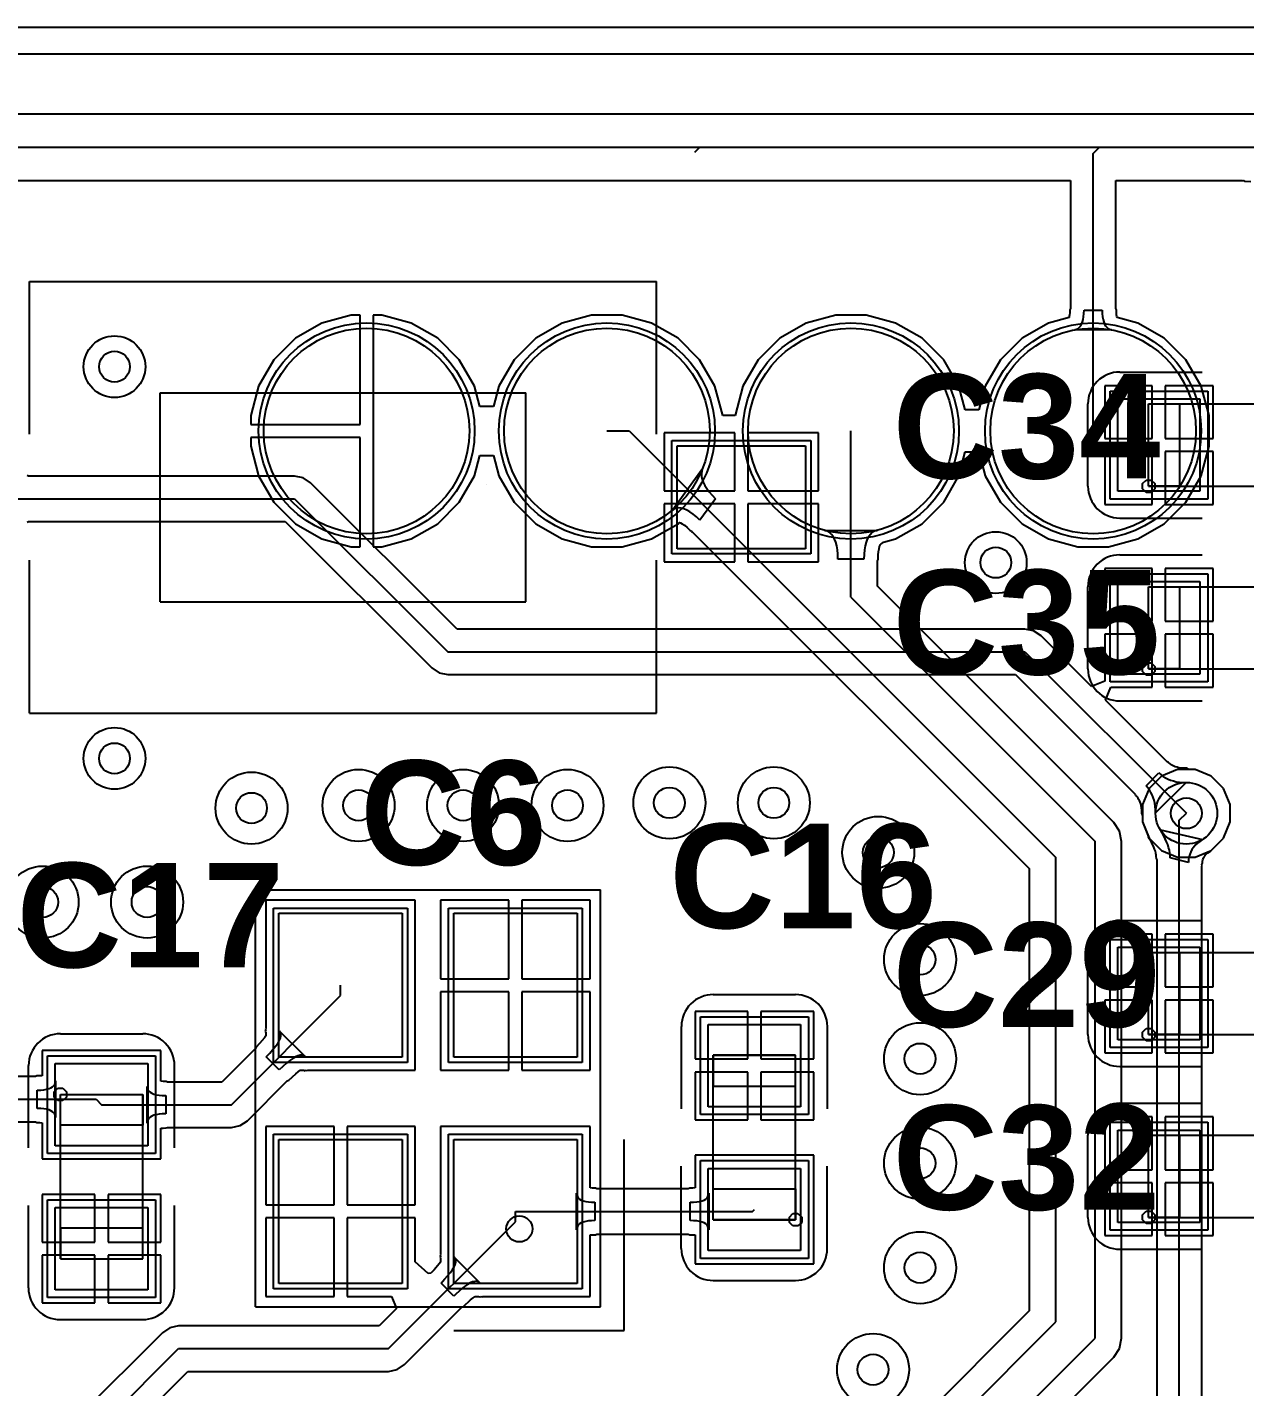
# Model space of a CAD drawing. Extents: x -53 to 82, y -68 to 38.
# Drawn here: x 21.57 to 33.41, y 24.62 to 37.85 of the extents above; entities that cross this region are included whole.
import ezdxf

# ---------------------------------------------------------------- set-up
doc = ezdxf.new("R2010")
doc.units = 0
for name, color, linetype in [('BOTTOM_LAYER', 5, 'CONTINUOUS'), ('BOTTOM_PASTE', 16, 'CONTINUOUS'), ('BOTTOM_SOLDER', 6, 'CONTINUOUS'), ('KEEP-OUT_LAYER', 6, 'CONTINUOUS'), ('MECHANICAL_15', 56, 'CONTINUOUS'), ('TOP_LAYER', 1, 'CONTINUOUS'), ('TOP_OVERLAY', 2, 'CONTINUOUS'), ('TOP_PASTE', 8, 'CONTINUOUS'), ('TOP_SOLDER', 216, 'CONTINUOUS')]:
    doc.layers.add(name, color=color, linetype=linetype)
doc.styles.add('ARIAL_BOLD', font='', dxfattribs={"height": 0.2})
doc.styles.get('ARIAL_BOLD').set_extended_font_data('Arial', bold=True)

msp = doc.modelspace()

# ---------------------------------------------------------------- linework, layer by layer
at = {"layer": 'BOTTOM_LAYER'}
for p, q in [((8.331, 37.587), (78.262, 37.587)), ((33.956, 37.001), (17.653, 37.001)), ((17.653, 36.678), (28.11, 36.678)), ((28.061, 36.629), (28.11, 36.678)), ((28.11, 36.678), (31.996, 36.678)), ((31.935, 36.616), (31.996, 36.678)), ((31.996, 36.678), (33.985, 36.678)), ((31.935, 33.919), (31.935, 36.616)), ((17.787, 36.354), (31.714, 36.354)), ((31.714, 36.354), (31.714, 35.111)), ((32.155, 35.111), (32.155, 36.354)), ((32.155, 36.354), (33.384, 36.354)), ((33.384, 36.354), (33.387, 36.352)), ((33.387, 36.352), (33.395, 36.354)), ((33.395, 36.354), (33.398, 36.354)), ((33.398, 36.354), (33.406, 36.35)), ((33.406, 36.35), (33.47, 36.346)), ((24.719, 35.046), (24.433, 34.969)), ((24.804, 35.046), (24.719, 35.046)), ((24.804, 33.983), (24.804, 35.046)), ((25.016, 35.046), (24.931, 35.046)), ((24.931, 35.046), (24.931, 33.919)), ((25.303, 34.969), (25.016, 35.046)), ((27.056, 35.046), (26.77, 34.969)), ((27.353, 35.046), (27.056, 35.046)), ((27.64, 34.969), (27.353, 35.046)), ((29.431, 35.046), (29.144, 34.969)), ((29.727, 35.046), (29.431, 35.046)), ((30.014, 34.969), (29.727, 35.046)), ((31.706, 35.047), (31.703, 35.032)), ((31.707, 35.068), (31.706, 35.047)), ((31.708, 35.097), (31.707, 35.068)), ((31.714, 35.111), (31.708, 35.097)), ((31.842, 35.03), (31.845, 35.06)), ((31.845, 35.06), (31.846, 35.093)), ((31.846, 35.093), (32.023, 35.093)), ((32.023, 35.093), (32.024, 35.06)), ((32.024, 35.06), (32.027, 35.03)), ((32.161, 35.097), (32.155, 35.111)), ((32.162, 35.068), (32.161, 35.097)), ((32.163, 35.047), (32.162, 35.068)), ((32.166, 35.032), (32.163, 35.047)), ((24.433, 34.969), (24.176, 34.821)), ((25.56, 34.821), (25.303, 34.969)), ((26.77, 34.969), (26.513, 34.821)), ((27.897, 34.821), (27.64, 34.969)), ((29.144, 34.969), (28.887, 34.821)), ((30.271, 34.821), (30.014, 34.969)), ((31.5, 34.969), (31.243, 34.821)), ((31.701, 35.023), (31.5, 34.969)), ((31.703, 35.032), (31.701, 35.023)), ((31.774, 34.908), (31.789, 34.916)), ((31.789, 34.916), (31.802, 34.927)), ((31.802, 34.927), (31.814, 34.941)), ((31.814, 34.941), (31.823, 34.959)), ((31.823, 34.959), (31.831, 34.979)), ((31.831, 34.979), (31.838, 35.003)), ((31.838, 35.003), (31.842, 35.03)), ((32.027, 35.03), (32.031, 35.003)), ((32.031, 35.003), (32.038, 34.979)), ((32.038, 34.979), (32.046, 34.959)), ((32.046, 34.959), (32.055, 34.941)), ((32.055, 34.941), (32.067, 34.927)), ((32.067, 34.927), (32.08, 34.916)), ((32.08, 34.916), (32.095, 34.908)), ((32.168, 35.023), (32.166, 35.032)), ((32.37, 34.969), (32.168, 35.023)), ((32.627, 34.821), (32.37, 34.969)), ((24.176, 34.821), (23.966, 34.611)), ((25.77, 34.611), (25.56, 34.821)), ((26.513, 34.821), (26.303, 34.611)), ((28.106, 34.611), (27.897, 34.821)), ((28.887, 34.821), (28.677, 34.611)), ((30.481, 34.611), (30.271, 34.821)), ((31.243, 34.821), (31.033, 34.611)), ((31.757, 34.903), (31.774, 34.908)), ((32.112, 34.903), (31.757, 34.903)), ((32.095, 34.908), (32.112, 34.903)), ((32.836, 34.611), (32.627, 34.821)), ((23.966, 34.611), (23.818, 34.354)), ((25.918, 34.354), (25.77, 34.611)), ((26.303, 34.611), (26.154, 34.354)), ((28.255, 34.354), (28.106, 34.611)), ((28.677, 34.611), (28.529, 34.354)), ((30.629, 34.354), (30.481, 34.611)), ((31.033, 34.611), (30.884, 34.354)), ((32.985, 34.354), (32.836, 34.611)), ((23.818, 34.354), (23.741, 34.068)), ((25.97, 34.158), (25.918, 34.354)), ((26.154, 34.354), (26.102, 34.158)), ((28.332, 34.068), (28.255, 34.354)), ((28.529, 34.354), (28.452, 34.068)), ((30.691, 34.123), (30.629, 34.354)), ((30.884, 34.354), (30.822, 34.123)), ((33.062, 34.068), (32.985, 34.354)), ((26.102, 34.158), (25.97, 34.158)), ((30.822, 34.123), (30.691, 34.123)), ((23.741, 34.068), (23.741, 33.983)), ((28.452, 34.068), (28.332, 34.068)), ((33.062, 33.771), (33.062, 34.068)), ((23.741, 33.983), (24.804, 33.983)), ((24.804, 33.856), (23.741, 33.856)), ((23.741, 33.856), (23.741, 33.771)), ((24.804, 32.792), (24.804, 33.856)), ((24.931, 33.919), (24.931, 32.792)), ((27.205, 33.919), (27.422, 33.919)), ((27.422, 33.919), (31.572, 29.769)), ((29.579, 32.301), (29.579, 33.919)), ((23.741, 33.771), (23.818, 33.484)), ((32.985, 33.484), (33.062, 33.771)), ((25.918, 33.484), (25.97, 33.68)), ((25.97, 33.68), (26.102, 33.68)), ((26.102, 33.68), (26.154, 33.484)), ((30.629, 33.484), (30.691, 33.715)), ((30.691, 33.715), (30.822, 33.715)), ((30.822, 33.715), (30.884, 33.484)), ((23.818, 33.484), (23.966, 33.227)), ((25.77, 33.227), (25.918, 33.484)), ((26.154, 33.484), (26.303, 33.227)), ((27.836, 33.143), (28.135, 33.554)), ((28.128, 33.529), (28.125, 33.503)), ((28.125, 33.503), (28.127, 33.476)), ((28.127, 33.476), (28.133, 33.448)), ((28.135, 33.554), (28.128, 33.529)), ((30.481, 33.227), (30.629, 33.484)), ((30.884, 33.484), (31.033, 33.227)), ((32.836, 33.227), (32.985, 33.484)), ((28.133, 33.448), (28.143, 33.42)), ((28.143, 33.42), (28.158, 33.39)), ((28.158, 33.39), (28.177, 33.359)), ((28.177, 33.359), (28.201, 33.327)), ((28.201, 33.327), (28.229, 33.293)), ((23.966, 33.227), (24.176, 33.017)), ((25.56, 33.017), (25.77, 33.227)), ((26.303, 33.227), (26.513, 33.017)), ((28.261, 33.259), (28.11, 33.052)), ((28.229, 33.293), (28.261, 33.259)), ((30.271, 33.017), (30.481, 33.227)), ((31.033, 33.227), (31.243, 33.017)), ((32.627, 33.017), (32.836, 33.227)), ((27.856, 33.157), (27.836, 33.143)), ((27.879, 33.166), (27.856, 33.157)), ((27.902, 33.17), (27.879, 33.166)), ((27.928, 33.168), (27.902, 33.17)), ((27.954, 33.161), (27.928, 33.168)), ((27.983, 33.15), (27.954, 33.161)), ((28.012, 33.133), (27.983, 33.15)), ((28.043, 33.111), (28.012, 33.133)), ((28.076, 33.084), (28.043, 33.111)), ((28.11, 33.052), (28.076, 33.084)), ((24.176, 33.017), (24.433, 32.869)), ((25.303, 32.869), (25.56, 33.017)), ((26.513, 33.017), (26.77, 32.869)), ((27.64, 32.869), (27.897, 33.017)), ((27.897, 33.017), (27.907, 33.028)), ((27.907, 33.028), (27.911, 33.029)), ((27.911, 33.029), (27.913, 33.03)), ((27.913, 33.03), (27.922, 33.026)), ((27.922, 33.026), (27.938, 33.017)), ((27.938, 33.017), (27.96, 33.002)), ((27.96, 33.002), (27.985, 32.981)), ((27.985, 32.981), (28.015, 32.952)), ((28.015, 32.952), (28.024, 32.948)), ((28.024, 32.948), (28.029, 32.94)), ((28.029, 32.94), (28.036, 32.939)), ((28.036, 32.939), (31.313, 29.662)), ((29.349, 32.943), (29.325, 32.952)), ((29.325, 32.952), (29.833, 32.952)), ((29.371, 32.93), (29.349, 32.943)), ((29.39, 32.913), (29.371, 32.93)), ((29.787, 32.93), (29.768, 32.913)), ((29.809, 32.943), (29.787, 32.93)), ((29.833, 32.952), (29.809, 32.943)), ((30.014, 32.869), (30.271, 33.017)), ((31.243, 33.017), (31.5, 32.869)), ((32.37, 32.869), (32.627, 33.017)), ((24.433, 32.869), (24.719, 32.792)), ((25.016, 32.792), (25.303, 32.869)), ((26.77, 32.869), (27.056, 32.792)), ((27.353, 32.792), (27.64, 32.869)), ((29.406, 32.891), (29.39, 32.913)), ((29.42, 32.866), (29.406, 32.891)), ((29.432, 32.836), (29.42, 32.866)), ((29.441, 32.801), (29.432, 32.836)), ((29.447, 32.763), (29.441, 32.801)), ((29.717, 32.801), (29.711, 32.763)), ((29.726, 32.836), (29.717, 32.801)), ((29.738, 32.866), (29.726, 32.836)), ((29.752, 32.891), (29.738, 32.866)), ((29.768, 32.913), (29.752, 32.891)), ((29.857, 32.794), (29.863, 32.808)), ((29.863, 32.808), (29.867, 32.816)), ((29.867, 32.816), (29.869, 32.819)), ((29.869, 32.819), (29.88, 32.823)), ((29.88, 32.823), (29.896, 32.837)), ((29.896, 32.837), (30.014, 32.869)), ((31.5, 32.869), (31.786, 32.792)), ((32.083, 32.792), (32.37, 32.869)), ((24.719, 32.792), (24.804, 32.792)), ((24.931, 32.792), (25.016, 32.792)), ((27.056, 32.792), (27.353, 32.792)), ((29.451, 32.72), (29.447, 32.763)), ((29.452, 32.673), (29.451, 32.72)), ((29.706, 32.673), (29.452, 32.673)), ((29.707, 32.72), (29.706, 32.673)), ((29.711, 32.763), (29.707, 32.72)), ((29.838, 32.657), (29.843, 32.67)), ((29.843, 32.67), (29.845, 32.712)), ((29.845, 32.712), (29.847, 32.746)), ((29.847, 32.746), (29.852, 32.773)), ((29.852, 32.773), (29.857, 32.794)), ((31.786, 32.792), (32.083, 32.792)), ((29.838, 32.408), (29.838, 32.657)), ((32.136, 30.11), (29.838, 32.408)), ((29.579, 32.301), (31.953, 29.927)), ((32.6, 30.563), (32.48, 30.442)), ((32.757, 30.628), (32.6, 30.563)), ((32.927, 30.628), (32.757, 30.628)), ((33.084, 30.563), (32.927, 30.628)), ((33.204, 30.442), (33.084, 30.563)), ((32.48, 30.442), (32.415, 30.286)), ((33.269, 30.286), (33.204, 30.442)), ((32.415, 30.286), (32.415, 30.116)), ((33.269, 30.116), (33.269, 30.286)), ((32.773, 30.132), (32.842, 30.201)), ((32.192, 30.026), (32.136, 30.11)), ((32.212, 29.927), (32.192, 30.026)), ((32.415, 30.116), (32.468, 29.988)), ((32.607, 30.01), (32.589, 30.04)), ((32.589, 30.04), (32.997, 29.944)), ((32.773, 23.604), (32.773, 30.132)), ((33.204, 29.959), (33.269, 30.116)), ((31.953, 25.095), (31.953, 29.927)), ((32.212, 25.095), (32.212, 29.927)), ((32.468, 29.988), (32.471, 29.969)), ((32.471, 29.969), (32.488, 29.942)), ((32.488, 29.942), (32.5, 29.919)), ((32.5, 29.919), (32.523, 29.87)), ((32.623, 29.981), (32.607, 30.01)), ((32.65, 29.924), (32.623, 29.981)), ((32.66, 29.896), (32.65, 29.924)), ((32.669, 29.869), (32.66, 29.896)), ((32.928, 29.889), (32.911, 29.869)), ((32.949, 29.909), (32.928, 29.889)), ((32.972, 29.927), (32.949, 29.909)), ((32.997, 29.944), (32.972, 29.927)), ((33.084, 29.839), (33.204, 29.959)), ((31.572, 25.253), (31.572, 29.769)), ((32.523, 29.87), (32.53, 29.851)), ((32.53, 29.851), (32.537, 29.831)), ((32.537, 29.831), (32.541, 29.813)), ((32.541, 29.813), (32.544, 29.796)), ((32.544, 29.796), (32.546, 29.78)), ((32.546, 29.78), (32.547, 29.76)), ((32.547, 29.76), (32.553, 29.747)), ((32.676, 29.842), (32.669, 29.869)), ((32.68, 29.816), (32.676, 29.842)), ((32.683, 29.791), (32.68, 29.816)), ((32.684, 29.766), (32.683, 29.791)), ((32.862, 29.721), (32.684, 29.766)), ((32.867, 29.775), (32.863, 29.749)), ((32.874, 29.8), (32.867, 29.775)), ((32.884, 29.824), (32.874, 29.8)), ((32.896, 29.847), (32.884, 29.824)), ((32.911, 29.869), (32.896, 29.847)), ((33.002, 29.747), (33.005, 29.757)), ((33.005, 29.757), (33.009, 29.767)), ((33.009, 29.767), (33.014, 29.776)), ((33.014, 29.776), (33.02, 29.785)), ((33.02, 29.785), (33.028, 29.795)), ((33.028, 29.795), (33.039, 29.805)), ((33.039, 29.805), (33.052, 29.815)), ((33.052, 29.815), (33.073, 29.829)), ((33.073, 29.829), (33.078, 29.836)), ((33.078, 29.836), (33.084, 29.839)), ((31.313, 29.662), (31.313, 25.36)), ((32.553, 29.747), (32.553, 23.695)), ((32.863, 29.749), (32.862, 29.721)), ((32.993, 29.702), (32.999, 29.715)), ((32.995, 29.688), (32.993, 29.702)), ((32.993, 29.685), (32.995, 29.688)), ((32.993, 23.604), (32.993, 29.685)), ((32.999, 29.715), (33, 29.735)), ((33, 29.735), (33.002, 29.747)), ((31.313, 25.36), (29.555, 23.602)), ((29.662, 23.343), (31.572, 25.253)), ((29.515, 22.657), (31.953, 25.095)), ((32.136, 24.912), (32.192, 24.996)), ((32.192, 24.996), (32.212, 25.095)), ((29.698, 22.474), (32.136, 24.912))]:
    msp.add_line(p, q, dxfattribs=at)
for centre, radius in [((24.868, 33.919), 1), ((27.205, 33.919), 1), ((29.579, 33.919), 1), ((31.935, 33.919), 1), ((22.416, 34.544), 0.3), ((22.416, 34.544), 0.15), ((30.988, 32.639), 0.3), ((30.988, 32.639), 0.15), ((22.416, 30.734), 0.3), ((22.416, 30.734), 0.15), ((23.749, 30.251), 0.35), ((24.79, 30.277), 0.35), ((25.806, 30.277), 0.35), ((26.822, 30.277), 0.35), ((27.813, 30.302), 0.35), ((28.829, 30.302), 0.35), ((24.79, 30.277), 0.15), ((25.806, 30.277), 0.15), ((26.822, 30.277), 0.15), ((27.813, 30.302), 0.15), ((28.829, 30.302), 0.15), ((32.842, 30.201), 0.3), ((23.749, 30.251), 0.15), ((32.842, 30.201), 0.15), ((29.845, 29.82), 0.35), ((29.845, 29.82), 0.15), ((21.717, 29.337), 0.35), ((22.733, 29.337), 0.35), ((21.717, 29.337), 0.15), ((22.733, 29.337), 0.15), ((30.251, 28.778), 0.35), ((30.251, 28.778), 0.15), ((30.251, 27.813), 0.35), ((30.251, 27.813), 0.15), ((30.251, 26.797), 0.35), ((30.251, 26.797), 0.15), ((30.251, 25.781), 0.35), ((30.251, 25.781), 0.15), ((29.794, 24.79), 0.35), ((29.794, 24.79), 0.15)]:
    msp.add_circle(centre, radius, dxfattribs=at)
at = {"layer": 'BOTTOM_PASTE'}
for centre in [(24.868, 33.919), (27.205, 33.919), (29.579, 33.919), (31.935, 33.919)]:
    msp.add_circle(centre, 1, dxfattribs=at)
at = {"layer": 'BOTTOM_SOLDER'}
for centre in [(24.868, 33.919), (27.205, 33.919), (29.579, 33.919), (31.935, 33.919)]:
    msp.add_circle(centre, 1.051, dxfattribs=at)
at = {"layer": 'KEEP-OUT_LAYER'}
msp.add_line((5.715, 37.846), (78.262, 37.846), dxfattribs=at)
at = {"layer": 'MECHANICAL_15'}
for p, q in [((32.474, 33.382), (32.474, 34.182)), ((32.474, 34.182), (34.074, 34.182)), ((32.474, 33.382), (32.474, 34.182)), ((32.474, 34.182), (32.774, 34.182)), ((32.774, 34.182), (32.774, 33.382)), ((26.035, 33.401), (26.035, 33.401)), ((32.414, 33.407), (32.449, 33.442)), ((32.414, 33.382), (32.414, 33.407)), ((32.414, 33.357), (32.414, 33.382)), ((32.449, 33.322), (32.414, 33.357)), ((32.449, 33.442), (32.499, 33.442)), ((32.474, 33.382), (34.074, 33.382)), ((32.474, 33.382), (32.474, 33.382)), ((32.774, 33.382), (32.474, 33.382)), ((32.499, 33.442), (32.534, 33.407)), ((32.534, 33.357), (32.499, 33.322)), ((32.534, 33.407), (32.534, 33.382)), ((32.534, 33.382), (32.534, 33.382)), ((32.534, 33.382), (32.534, 33.357)), ((32.499, 33.322), (32.449, 33.322)), ((32.474, 31.604), (32.474, 32.404)), ((32.474, 32.404), (34.074, 32.404)), ((32.474, 31.604), (32.474, 32.404)), ((32.474, 32.404), (32.774, 32.404)), ((32.774, 32.404), (32.774, 31.604)), ((32.414, 31.629), (32.449, 31.664)), ((32.414, 31.604), (32.414, 31.629)), ((32.449, 31.664), (32.499, 31.664)), ((32.499, 31.664), (32.534, 31.629)), ((32.534, 31.629), (32.534, 31.604)), ((32.414, 31.579), (32.414, 31.604)), ((32.449, 31.544), (32.414, 31.579)), ((32.499, 31.544), (32.449, 31.544)), ((32.474, 31.604), (34.074, 31.604)), ((32.474, 31.604), (32.474, 31.604)), ((32.774, 31.604), (32.474, 31.604)), ((32.534, 31.579), (32.499, 31.544)), ((32.534, 31.604), (32.534, 31.604)), ((32.534, 31.604), (32.534, 31.579)), ((32.474, 28.048), (32.474, 28.848)), ((32.474, 28.848), (34.074, 28.848)), ((32.474, 28.048), (32.474, 28.848)), ((32.474, 28.848), (32.774, 28.848)), ((32.774, 28.848), (32.774, 28.048)), ((32.414, 28.073), (32.449, 28.108)), ((32.414, 28.048), (32.414, 28.073)), ((32.414, 28.023), (32.414, 28.048)), ((32.449, 28.108), (32.499, 28.108)), ((32.474, 28.048), (34.074, 28.048)), ((32.474, 28.048), (32.474, 28.048)), ((32.774, 28.048), (32.474, 28.048)), ((32.499, 28.108), (32.534, 28.073)), ((32.534, 28.073), (32.534, 28.048)), ((32.534, 28.048), (32.534, 28.048)), ((32.534, 28.048), (32.534, 28.023)), ((32.449, 27.988), (32.414, 28.023)), ((32.499, 27.988), (32.449, 27.988)), ((32.534, 28.023), (32.499, 27.988)), ((28.24, 26.247), (28.24, 27.847)), ((28.24, 27.847), (29.04, 27.847)), ((29.04, 27.847), (28.24, 27.847)), ((28.24, 27.847), (28.24, 27.547)), ((29.04, 26.247), (29.04, 27.847)), ((29.04, 27.847), (29.04, 27.847)), ((29.04, 27.547), (29.04, 27.847)), ((21.829, 27.491), (21.865, 27.526)), ((21.865, 27.526), (21.889, 27.526)), ((21.889, 27.526), (21.914, 27.526)), ((21.914, 27.526), (21.949, 27.491)), ((28.24, 27.547), (29.04, 27.547)), ((21.829, 27.441), (21.829, 27.491)), ((21.865, 27.406), (21.829, 27.441)), ((21.889, 27.406), (21.865, 27.406)), ((21.889, 27.406), (21.889, 27.406)), ((21.914, 27.406), (21.889, 27.406)), ((21.89, 27.466), (22.69, 27.466)), ((21.89, 25.866), (21.89, 27.466)), ((21.89, 27.466), (21.89, 27.466)), ((21.89, 27.466), (22.69, 27.466)), ((21.89, 27.166), (21.89, 27.466)), ((21.949, 27.441), (21.914, 27.406)), ((21.949, 27.491), (21.949, 27.441)), ((22.69, 25.866), (22.69, 27.466)), ((22.69, 27.466), (22.69, 27.166)), ((22.69, 27.166), (21.89, 27.166)), ((32.474, 26.27), (32.474, 27.07)), ((32.474, 27.07), (34.074, 27.07)), ((32.474, 26.27), (32.474, 27.07)), ((32.474, 27.07), (32.774, 27.07)), ((32.774, 27.07), (32.774, 26.27)), ((28.24, 26.247), (28.24, 26.547)), ((28.24, 26.547), (29.04, 26.547)), ((29.04, 26.547), (29.04, 26.247)), ((32.414, 26.295), (32.449, 26.33)), ((32.449, 26.33), (32.499, 26.33)), ((32.499, 26.33), (32.534, 26.295)), ((28.24, 26.247), (29.04, 26.247)), ((29.04, 26.247), (28.24, 26.247)), ((28.98, 26.272), (29.015, 26.307)), ((28.98, 26.222), (28.98, 26.272)), ((29.015, 26.187), (28.98, 26.222)), ((29.015, 26.307), (29.04, 26.307)), ((29.04, 26.187), (29.015, 26.187)), ((29.04, 26.307), (29.04, 26.307)), ((29.04, 26.307), (29.064, 26.307)), ((29.04, 26.247), (29.04, 26.247)), ((29.064, 26.187), (29.04, 26.187)), ((29.064, 26.307), (29.1, 26.272)), ((29.1, 26.222), (29.064, 26.187)), ((29.1, 26.272), (29.1, 26.222)), ((32.414, 26.27), (32.414, 26.295)), ((32.414, 26.245), (32.414, 26.27)), ((32.449, 26.21), (32.414, 26.245)), ((32.499, 26.21), (32.449, 26.21)), ((32.474, 26.27), (34.074, 26.27)), ((32.474, 26.27), (32.474, 26.27)), ((32.774, 26.27), (32.474, 26.27)), ((32.534, 26.245), (32.499, 26.21)), ((32.534, 26.295), (32.534, 26.27)), ((32.534, 26.27), (32.534, 26.27)), ((32.534, 26.27), (32.534, 26.245)), ((22.69, 26.166), (21.89, 26.166)), ((21.89, 26.166), (21.89, 25.866)), ((22.69, 25.866), (22.69, 26.166)), ((21.89, 25.866), (22.69, 25.866)), ((21.89, 25.866), (21.89, 25.866)), ((21.89, 25.866), (22.69, 25.866))]:
    msp.add_line(p, q, dxfattribs=at)
msp.add_circle((26.354, 26.158), 0.127, dxfattribs=at)
at = {"layer": 'TOP_LAYER'}
for p, q in [((8.331, 37.587), (78.262, 37.587)), ((32.51, 34.359), (32.047, 34.359)), ((32.047, 34.359), (32.047, 33.846)), ((32.51, 33.846), (32.51, 34.359)), ((33.101, 34.359), (32.637, 34.359)), ((32.637, 34.359), (32.637, 33.846)), ((33.101, 33.846), (33.101, 34.359)), ((32.174, 34.232), (32.974, 34.232)), ((32.174, 33.332), (32.174, 34.232)), ((32.974, 34.232), (32.974, 33.332)), ((28.45, 33.901), (27.761, 33.901)), ((27.761, 33.901), (27.761, 33.337)), ((28.45, 33.337), (28.45, 33.901)), ((29.265, 33.901), (28.577, 33.901)), ((28.577, 33.901), (28.577, 33.337)), ((29.265, 33.337), (29.265, 33.901)), ((27.888, 32.774), (27.888, 33.774)), ((27.888, 33.774), (29.138, 33.774)), ((29.138, 33.774), (29.138, 32.774)), ((32.047, 33.846), (32.51, 33.846)), ((32.637, 33.846), (33.101, 33.846)), ((32.51, 33.718), (32.047, 33.718)), ((32.047, 33.718), (32.047, 33.205)), ((32.51, 33.205), (32.51, 33.718)), ((33.101, 33.718), (32.637, 33.718)), ((32.637, 33.718), (32.637, 33.205)), ((33.101, 33.205), (33.101, 33.718)), ((21.58, 33.48), (21.566, 33.486)), ((24.168, 33.48), (21.58, 33.48)), ((24.252, 33.463), (24.168, 33.48)), ((24.323, 33.415), (24.252, 33.463)), ((25.748, 31.991), (24.323, 33.415)), ((27.761, 33.337), (28.45, 33.337)), ((28.577, 33.337), (29.265, 33.337)), ((32.974, 33.332), (32.174, 33.332)), ((20.777, 33.26), (24.168, 33.26)), ((24.168, 33.26), (25.657, 31.771)), ((28.45, 33.211), (27.761, 33.211)), ((27.761, 33.211), (27.761, 32.647)), ((28.45, 32.647), (28.45, 33.211)), ((29.265, 33.211), (28.577, 33.211)), ((28.577, 33.211), (28.577, 32.647)), ((29.265, 32.647), (29.265, 33.211)), ((32.047, 33.205), (32.51, 33.205)), ((32.637, 33.205), (33.101, 33.205)), ((21.566, 33.033), (21.58, 33.04)), ((21.58, 33.04), (24.077, 33.04)), ((24.077, 33.04), (25.501, 31.615)), ((29.138, 32.774), (27.888, 32.774)), ((27.761, 32.647), (28.45, 32.647)), ((28.577, 32.647), (29.265, 32.647)), ((32.51, 32.581), (32.047, 32.581)), ((32.047, 32.581), (32.047, 32.068)), ((32.51, 32.068), (32.51, 32.581)), ((33.101, 32.581), (32.637, 32.581)), ((32.637, 32.581), (32.637, 32.068)), ((33.101, 32.068), (33.101, 32.581)), ((32.174, 32.454), (32.974, 32.454)), ((32.174, 31.554), (32.174, 32.454)), ((32.974, 32.454), (32.974, 31.554)), ((32.047, 32.068), (32.51, 32.068)), ((32.637, 32.068), (33.101, 32.068)), ((31.272, 31.991), (25.748, 31.991)), ((31.356, 31.974), (31.272, 31.991)), ((31.428, 31.926), (31.356, 31.974)), ((31.92, 31.434), (31.428, 31.926)), ((32.51, 31.941), (32.047, 31.941)), ((32.047, 31.941), (32.047, 31.533)), ((32.51, 31.427), (32.51, 31.941)), ((33.101, 31.941), (32.637, 31.941)), ((32.637, 31.941), (32.637, 31.427)), ((33.101, 31.427), (33.101, 31.941)), ((25.657, 31.771), (31.272, 31.771)), ((31.272, 31.771), (32.842, 30.201)), ((25.501, 31.615), (25.573, 31.567)), ((25.573, 31.567), (25.657, 31.55)), ((25.657, 31.55), (31.181, 31.55)), ((31.181, 31.55), (32.343, 30.388)), ((32.047, 31.487), (31.92, 31.434)), ((32.047, 31.533), (32.047, 31.487)), ((32.974, 31.554), (32.174, 31.554)), ((32.054, 31.3), (32.107, 31.427)), ((32.107, 31.427), (32.149, 31.427)), ((32.149, 31.427), (32.51, 31.427)), ((32.637, 31.427), (33.101, 31.427)), ((32.654, 30.7), (32.054, 31.3)), ((32.668, 30.695), (32.654, 30.7)), ((32.683, 30.681), (32.668, 30.695)), ((32.694, 30.673), (32.683, 30.681)), ((32.449, 30.468), (32.575, 30.593)), ((32.575, 30.593), (32.595, 30.575)), ((32.595, 30.575), (32.616, 30.559)), ((32.616, 30.559), (32.639, 30.545)), ((32.706, 30.665), (32.694, 30.673)), ((32.719, 30.659), (32.706, 30.665)), ((32.734, 30.653), (32.719, 30.659)), ((32.751, 30.648), (32.734, 30.653)), ((32.769, 30.643), (32.751, 30.648)), ((32.79, 30.64), (32.769, 30.643)), ((32.813, 30.639), (32.79, 30.64)), ((32.842, 30.638), (32.813, 30.639)), ((32.866, 30.628), (32.842, 30.638)), ((32.927, 30.628), (32.866, 30.628)), ((33.084, 30.563), (32.927, 30.628)), ((33.204, 30.442), (33.084, 30.563)), ((32.467, 30.448), (32.449, 30.468)), ((32.483, 30.427), (32.467, 30.448)), ((32.497, 30.404), (32.483, 30.427)), ((32.839, 30.501), (32.542, 30.204)), ((32.639, 30.545), (32.663, 30.533)), ((32.663, 30.533), (32.688, 30.523)), ((32.688, 30.523), (32.716, 30.515)), ((32.716, 30.515), (32.744, 30.508)), ((32.744, 30.508), (32.774, 30.504)), ((32.774, 30.504), (32.806, 30.501)), ((32.806, 30.501), (32.839, 30.501)), ((33.269, 30.286), (33.204, 30.442)), ((32.343, 30.388), (32.348, 30.375)), ((32.348, 30.375), (32.362, 30.36)), ((32.362, 30.36), (32.37, 30.349)), ((32.37, 30.349), (32.377, 30.337)), ((32.377, 30.337), (32.384, 30.324)), ((32.384, 30.324), (32.39, 30.309)), ((32.39, 30.309), (32.395, 30.292)), ((32.395, 30.292), (32.399, 30.274)), ((32.51, 30.38), (32.497, 30.404)), ((32.52, 30.354), (32.51, 30.38)), ((32.528, 30.327), (32.52, 30.354)), ((32.535, 30.299), (32.528, 30.327)), ((32.539, 30.268), (32.535, 30.299)), ((33.269, 30.116), (33.269, 30.286)), ((32.399, 30.274), (32.402, 30.253)), ((32.402, 30.253), (32.404, 30.23)), ((32.404, 30.23), (32.405, 30.201)), ((32.405, 30.201), (32.415, 30.177)), ((32.415, 30.177), (32.415, 30.116)), ((32.542, 30.237), (32.539, 30.268)), ((32.542, 30.204), (32.542, 30.237)), ((32.415, 30.116), (32.48, 29.959)), ((33.204, 29.959), (33.269, 30.116)), ((32.48, 29.959), (32.6, 29.839)), ((33.084, 29.839), (33.204, 29.959)), ((32.6, 29.839), (32.757, 29.774)), ((32.757, 29.774), (32.927, 29.774)), ((32.927, 29.774), (33.084, 29.839)), ((25.342, 29.355), (23.888, 29.355)), ((23.888, 29.355), (23.888, 28.109)), ((24.015, 27.828), (24.015, 29.228)), ((24.015, 29.228), (25.215, 29.228)), ((25.215, 29.228), (25.215, 27.828)), ((25.342, 27.701), (25.342, 29.355)), ((26.251, 29.355), (25.588, 29.355)), ((25.588, 29.355), (25.588, 28.592)), ((25.715, 27.828), (25.715, 29.228)), ((25.715, 29.228), (26.915, 29.228)), ((26.251, 28.592), (26.251, 29.355)), ((27.042, 29.355), (26.378, 29.355)), ((26.378, 29.355), (26.378, 28.592)), ((26.915, 29.228), (26.915, 27.828)), ((27.042, 28.592), (27.042, 29.355)), ((32.51, 29.025), (32.047, 29.025)), ((32.047, 29.025), (32.047, 28.512)), ((32.51, 28.512), (32.51, 29.025)), ((33.101, 29.025), (32.637, 29.025)), ((32.637, 29.025), (32.637, 28.512)), ((33.101, 28.512), (33.101, 29.025)), ((32.174, 28.898), (32.974, 28.898)), ((32.174, 27.998), (32.174, 28.898)), ((32.974, 28.898), (32.974, 27.998)), ((25.588, 28.592), (26.251, 28.592)), ((26.378, 28.592), (27.042, 28.592)), ((24.615, 28.428), (24.615, 28.528)), ((26.251, 28.465), (25.588, 28.465)), ((25.588, 28.465), (25.588, 27.701)), ((26.251, 27.701), (26.251, 28.465)), ((27.042, 28.465), (26.378, 28.465)), ((26.378, 28.465), (26.378, 27.701)), ((27.042, 27.701), (27.042, 28.465)), ((32.047, 28.512), (32.51, 28.512)), ((32.637, 28.512), (33.101, 28.512)), ((23.553, 27.366), (24.615, 28.428)), ((32.51, 28.384), (32.047, 28.384)), ((32.047, 28.384), (32.047, 27.871)), ((32.51, 27.871), (32.51, 28.384)), ((33.101, 28.384), (32.637, 28.384)), ((32.637, 28.384), (32.637, 27.871)), ((33.101, 27.871), (33.101, 28.384)), ((28.576, 28.274), (28.063, 28.274)), ((28.063, 28.274), (28.063, 27.811)), ((28.576, 27.811), (28.576, 28.274)), ((29.217, 28.274), (28.703, 28.274)), ((28.703, 28.274), (28.703, 27.811)), ((29.217, 27.811), (29.217, 28.274)), ((23.888, 28.036), (23.874, 28.018)), ((23.888, 28.093), (23.883, 28.083)), ((23.883, 28.083), (23.888, 28.072)), ((23.888, 28.109), (23.885, 28.105)), ((23.885, 28.105), (23.888, 28.094)), ((23.888, 28.094), (23.888, 28.093)), ((23.888, 28.072), (23.888, 28.036)), ((24.03, 28.069), (24.021, 28.083)), ((24.021, 28.083), (24.269, 27.834)), ((24.029, 28.013), (24.035, 28.034)), ((24.035, 28.053), (24.03, 28.069)), ((24.035, 28.034), (24.035, 28.053)), ((28.19, 27.347), (28.19, 28.147)), ((28.19, 28.147), (29.09, 28.147)), ((29.09, 28.147), (29.09, 27.347)), ((23.787, 27.912), (23.461, 27.586)), ((23.793, 27.927), (23.787, 27.912)), ((23.825, 27.96), (23.793, 27.927)), ((23.874, 28.018), (23.825, 27.96)), ((23.927, 27.868), (23.983, 27.934)), ((23.983, 27.934), (24.004, 27.963)), ((24.004, 27.963), (24.019, 27.989)), ((24.019, 27.989), (24.029, 28.013)), ((32.974, 27.998), (32.174, 27.998)), ((22.867, 27.893), (21.713, 27.893)), ((21.713, 27.893), (21.713, 27.648)), ((22.867, 27.595), (22.867, 27.893)), ((23.892, 27.831), (23.927, 27.868)), ((24.018, 27.705), (23.892, 27.831)), ((25.215, 27.828), (24.015, 27.828)), ((24.088, 27.771), (24.018, 27.705)), ((24.12, 27.797), (24.088, 27.771)), ((24.149, 27.817), (24.12, 27.797)), ((24.175, 27.833), (24.149, 27.817)), ((24.199, 27.843), (24.175, 27.833)), ((24.221, 27.848), (24.199, 27.843)), ((24.239, 27.849), (24.221, 27.848)), ((24.255, 27.844), (24.239, 27.849)), ((24.269, 27.834), (24.255, 27.844)), ((26.915, 27.828), (25.715, 27.828)), ((28.063, 27.811), (28.576, 27.811)), ((28.703, 27.811), (29.217, 27.811)), ((32.047, 27.871), (32.51, 27.871)), ((32.637, 27.871), (33.101, 27.871)), ((21.647, 27.64), (21.136, 27.64)), ((21.661, 27.646), (21.647, 27.64)), ((21.691, 27.646), (21.661, 27.646)), ((21.711, 27.648), (21.691, 27.646)), ((21.713, 27.648), (21.711, 27.648)), ((21.84, 26.966), (21.84, 27.766)), ((21.84, 27.766), (22.74, 27.766)), ((22.74, 27.766), (22.74, 26.966)), ((24.111, 27.605), (24.179, 27.667)), ((24.179, 27.667), (24.203, 27.687)), ((24.203, 27.687), (24.223, 27.701)), ((24.223, 27.701), (24.258, 27.701)), ((24.258, 27.701), (24.269, 27.697)), ((24.269, 27.697), (24.28, 27.701)), ((24.28, 27.701), (24.28, 27.701)), ((24.28, 27.701), (24.291, 27.698)), ((24.291, 27.698), (24.295, 27.701)), ((24.295, 27.701), (25.342, 27.701)), ((25.588, 27.701), (26.251, 27.701)), ((26.378, 27.701), (27.042, 27.701)), ((28.576, 27.684), (28.063, 27.684)), ((28.063, 27.684), (28.063, 27.22)), ((28.576, 27.22), (28.576, 27.684)), ((29.217, 27.684), (28.703, 27.684)), ((28.703, 27.684), (28.703, 27.22)), ((29.217, 27.22), (29.217, 27.684)), ((21.665, 27.508), (21.699, 27.509)), ((21.665, 27.33), (21.665, 27.508)), ((21.699, 27.509), (21.729, 27.512)), ((21.729, 27.512), (21.755, 27.516)), ((21.755, 27.516), (21.779, 27.523)), ((21.779, 27.523), (21.798, 27.531)), ((21.798, 27.531), (21.814, 27.54)), ((21.814, 27.54), (21.827, 27.552)), ((21.827, 27.552), (21.835, 27.565)), ((21.835, 27.565), (21.841, 27.58)), ((21.841, 27.58), (21.843, 27.597)), ((21.843, 27.597), (21.843, 27.242)), ((22.733, 27.188), (22.733, 27.544)), ((22.733, 27.544), (22.735, 27.527)), ((22.735, 27.527), (22.741, 27.512)), ((22.741, 27.512), (22.75, 27.498)), ((22.888, 27.593), (22.867, 27.595)), ((22.918, 27.592), (22.888, 27.593)), ((22.932, 27.586), (22.918, 27.592)), ((23.461, 27.586), (22.932, 27.586)), ((23.708, 27.21), (24.097, 27.6)), ((24.097, 27.6), (24.111, 27.605)), ((20.512, 27.419), (22.236, 27.419)), ((22.236, 27.419), (22.29, 27.366)), ((22.75, 27.498), (22.762, 27.487)), ((22.762, 27.487), (22.779, 27.477)), ((22.779, 27.477), (22.799, 27.469)), ((22.799, 27.469), (22.822, 27.463)), ((22.822, 27.463), (22.849, 27.458)), ((22.849, 27.458), (22.88, 27.456)), ((22.88, 27.456), (22.914, 27.455)), ((22.914, 27.455), (22.914, 27.277)), ((21.699, 27.33), (21.665, 27.33)), ((21.729, 27.327), (21.699, 27.33)), ((21.755, 27.322), (21.729, 27.327)), ((21.779, 27.316), (21.755, 27.322)), ((21.798, 27.308), (21.779, 27.316)), ((21.814, 27.298), (21.798, 27.308)), ((21.827, 27.287), (21.814, 27.298)), ((21.835, 27.274), (21.827, 27.287)), ((21.841, 27.258), (21.835, 27.274)), ((21.843, 27.242), (21.841, 27.258)), ((22.29, 27.366), (23.553, 27.366)), ((22.762, 27.245), (22.75, 27.234)), ((22.779, 27.255), (22.762, 27.245)), ((22.799, 27.263), (22.779, 27.255)), ((22.822, 27.269), (22.799, 27.263)), ((22.849, 27.274), (22.822, 27.269)), ((22.88, 27.276), (22.849, 27.274)), ((22.914, 27.277), (22.88, 27.276)), ((29.09, 27.347), (28.19, 27.347)), ((32.51, 27.247), (32.047, 27.247)), ((32.047, 27.247), (32.047, 26.733)), ((32.51, 26.733), (32.51, 27.247)), ((33.101, 27.247), (32.637, 27.247)), ((32.637, 27.247), (32.637, 26.733)), ((33.101, 26.733), (33.101, 27.247)), ((21.136, 27.199), (21.647, 27.199)), ((21.647, 27.199), (21.661, 27.193)), ((21.661, 27.193), (21.691, 27.192)), ((21.691, 27.192), (21.711, 27.19)), ((21.711, 27.19), (21.713, 27.19)), ((21.713, 27.19), (21.713, 26.839)), ((22.735, 27.205), (22.733, 27.188)), ((22.741, 27.22), (22.735, 27.205)), ((22.75, 27.234), (22.741, 27.22)), ((22.867, 27.137), (22.888, 27.139)), ((22.867, 26.839), (22.867, 27.137)), ((22.888, 27.139), (22.918, 27.14)), ((22.918, 27.14), (22.932, 27.146)), ((22.932, 27.146), (23.553, 27.146)), ((23.553, 27.146), (23.637, 27.163)), ((23.637, 27.163), (23.708, 27.21)), ((24.551, 27.155), (23.888, 27.155)), ((23.888, 27.155), (23.888, 26.392)), ((24.551, 26.392), (24.551, 27.155)), ((25.342, 27.155), (24.678, 27.155)), ((24.678, 27.155), (24.678, 26.392)), ((25.342, 26.392), (25.342, 27.155)), ((27.042, 27.155), (25.588, 27.155)), ((25.588, 27.155), (25.588, 25.909)), ((27.042, 26.557), (27.042, 27.155)), ((28.063, 27.22), (28.576, 27.22)), ((28.703, 27.22), (29.217, 27.22)), ((32.174, 27.12), (32.974, 27.12)), ((32.174, 26.22), (32.174, 27.12)), ((32.974, 27.12), (32.974, 26.22)), ((24.015, 25.628), (24.015, 27.028)), ((24.015, 27.028), (25.215, 27.028)), ((25.215, 27.028), (25.215, 25.628)), ((25.715, 25.628), (25.715, 27.028)), ((25.715, 27.028), (26.915, 27.028)), ((26.915, 27.028), (26.915, 25.628)), ((22.74, 26.966), (21.84, 26.966)), ((29.217, 26.874), (28.063, 26.874)), ((28.063, 26.874), (28.063, 26.557)), ((29.217, 25.82), (29.217, 26.874)), ((21.713, 26.839), (22.867, 26.839)), ((28.19, 25.947), (28.19, 26.747)), ((28.19, 26.747), (29.09, 26.747)), ((29.09, 26.747), (29.09, 25.947)), ((32.047, 26.733), (32.51, 26.733)), ((32.637, 26.733), (33.101, 26.733)), ((32.51, 26.607), (32.047, 26.607)), ((32.047, 26.607), (32.047, 26.093)), ((32.51, 26.093), (32.51, 26.607)), ((33.101, 26.607), (32.637, 26.607)), ((32.637, 26.607), (32.637, 26.093)), ((33.101, 26.093), (33.101, 26.607)), ((22.226, 26.493), (21.713, 26.493)), ((21.713, 26.493), (21.713, 26.029)), ((22.226, 26.029), (22.226, 26.493)), ((22.867, 26.493), (22.353, 26.493)), ((22.353, 26.493), (22.353, 26.029)), ((22.867, 26.029), (22.867, 26.493)), ((26.911, 26.15), (26.911, 26.506)), ((26.911, 26.506), (26.913, 26.489)), ((26.913, 26.489), (26.919, 26.474)), ((26.919, 26.474), (26.927, 26.46)), ((26.927, 26.46), (26.94, 26.449)), ((26.94, 26.449), (26.956, 26.439)), ((27.043, 26.557), (27.042, 26.557)), ((27.063, 26.555), (27.043, 26.557)), ((27.093, 26.554), (27.063, 26.555)), ((27.107, 26.548), (27.093, 26.554)), ((27.997, 26.548), (27.107, 26.548)), ((28.011, 26.554), (27.997, 26.548)), ((28.041, 26.555), (28.011, 26.554)), ((28.063, 26.557), (28.041, 26.555)), ((28.15, 26.439), (28.167, 26.449)), ((28.167, 26.449), (28.179, 26.46)), ((28.179, 26.46), (28.188, 26.474)), ((28.188, 26.474), (28.194, 26.489)), ((28.194, 26.489), (28.196, 26.506)), ((28.196, 26.506), (28.196, 26.15)), ((21.84, 25.566), (21.84, 26.366)), ((21.84, 26.366), (22.74, 26.366)), ((22.74, 26.366), (22.74, 25.566)), ((23.888, 26.392), (24.551, 26.392)), ((24.678, 26.392), (25.342, 26.392)), ((26.315, 26.228), (26.315, 26.328)), ((26.315, 26.328), (28.621, 26.328)), ((26.956, 26.439), (26.975, 26.431)), ((26.975, 26.431), (26.999, 26.425)), ((26.999, 26.425), (27.025, 26.42)), ((27.025, 26.42), (27.055, 26.418)), ((27.055, 26.418), (27.089, 26.417)), ((27.089, 26.417), (27.089, 26.239)), ((28.015, 26.417), (28.049, 26.418)), ((28.015, 26.239), (28.015, 26.417)), ((28.049, 26.418), (28.08, 26.42)), ((28.08, 26.42), (28.107, 26.425)), ((28.107, 26.425), (28.131, 26.431)), ((28.131, 26.431), (28.15, 26.439)), ((28.621, 26.328), (28.64, 26.347)), ((24.551, 26.265), (23.888, 26.265)), ((23.888, 26.265), (23.888, 25.501)), ((24.551, 25.501), (24.551, 26.265)), ((25.342, 26.265), (24.678, 26.265)), ((24.678, 26.265), (24.678, 25.501)), ((25.08, 24.994), (26.315, 26.228)), ((25.342, 25.837), (25.342, 26.265)), ((26.927, 26.196), (26.919, 26.182)), ((26.94, 26.207), (26.927, 26.196)), ((26.956, 26.217), (26.94, 26.207)), ((26.975, 26.225), (26.956, 26.217)), ((26.999, 26.231), (26.975, 26.225)), ((27.025, 26.236), (26.999, 26.231)), ((27.055, 26.238), (27.025, 26.236)), ((27.089, 26.239), (27.055, 26.238)), ((28.049, 26.238), (28.015, 26.239)), ((28.08, 26.236), (28.049, 26.238)), ((28.107, 26.231), (28.08, 26.236)), ((28.131, 26.225), (28.107, 26.231)), ((28.15, 26.217), (28.131, 26.225)), ((28.167, 26.207), (28.15, 26.217)), ((28.179, 26.196), (28.167, 26.207)), ((28.188, 26.182), (28.179, 26.196)), ((32.974, 26.22), (32.174, 26.22)), ((26.913, 26.167), (26.911, 26.15)), ((26.919, 26.182), (26.913, 26.167)), ((27.042, 25.501), (27.042, 26.099)), ((27.042, 26.099), (27.043, 26.099)), ((27.043, 26.099), (27.063, 26.101)), ((27.063, 26.101), (27.093, 26.102)), ((27.093, 26.102), (27.107, 26.108)), ((27.107, 26.108), (27.997, 26.108)), ((27.997, 26.108), (28.011, 26.102)), ((28.011, 26.102), (28.041, 26.101)), ((28.041, 26.101), (28.063, 26.099)), ((28.063, 26.099), (28.063, 25.82)), ((28.194, 26.167), (28.188, 26.182)), ((28.196, 26.15), (28.194, 26.167)), ((32.047, 26.093), (32.51, 26.093)), ((32.637, 26.093), (33.101, 26.093)), ((21.713, 26.029), (22.226, 26.029)), ((22.353, 26.029), (22.867, 26.029)), ((29.09, 25.947), (28.19, 25.947)), ((22.226, 25.902), (21.713, 25.902)), ((21.713, 25.902), (21.713, 25.439)), ((22.226, 25.439), (22.226, 25.902)), ((22.867, 25.902), (22.353, 25.902)), ((22.353, 25.902), (22.353, 25.439)), ((22.867, 25.439), (22.867, 25.902)), ((25.466, 25.725), (25.342, 25.837)), ((25.575, 25.818), (25.525, 25.76)), ((25.588, 25.836), (25.575, 25.818)), ((25.588, 25.893), (25.583, 25.883)), ((25.583, 25.883), (25.588, 25.872)), ((25.588, 25.909), (25.585, 25.905)), ((25.585, 25.905), (25.588, 25.894)), ((25.588, 25.894), (25.588, 25.893)), ((25.588, 25.872), (25.588, 25.836)), ((25.704, 25.763), (25.719, 25.789)), ((25.719, 25.789), (25.729, 25.813)), ((25.73, 25.869), (25.721, 25.883)), ((25.721, 25.883), (25.969, 25.634)), ((25.729, 25.813), (25.735, 25.834)), ((25.735, 25.853), (25.73, 25.869)), ((25.735, 25.834), (25.735, 25.853)), ((28.063, 25.82), (29.217, 25.82)), ((25.493, 25.727), (25.466, 25.725)), ((25.525, 25.76), (25.493, 25.727)), ((25.592, 25.631), (25.627, 25.668)), ((25.627, 25.668), (25.683, 25.734)), ((25.683, 25.734), (25.704, 25.763)), ((22.74, 25.566), (21.84, 25.566)), ((25.215, 25.628), (24.015, 25.628)), ((25.718, 25.505), (25.592, 25.631)), ((26.915, 25.628), (25.715, 25.628)), ((25.788, 25.571), (25.718, 25.505)), ((25.82, 25.597), (25.788, 25.571)), ((25.849, 25.617), (25.82, 25.597)), ((25.875, 25.633), (25.849, 25.617)), ((25.899, 25.643), (25.875, 25.633)), ((25.921, 25.648), (25.899, 25.643)), ((25.939, 25.649), (25.921, 25.648)), ((25.955, 25.644), (25.939, 25.649)), ((25.969, 25.634), (25.955, 25.644)), ((21.713, 25.439), (22.226, 25.439)), ((22.353, 25.439), (22.867, 25.439)), ((23.888, 25.501), (24.551, 25.501)), ((24.678, 25.501), (25.11, 25.501)), ((25.11, 25.501), (25.159, 25.384)), ((25.236, 24.838), (25.797, 25.4)), ((25.797, 25.4), (25.811, 25.405)), ((25.811, 25.405), (25.879, 25.467)), ((25.879, 25.467), (25.903, 25.487)), ((25.903, 25.487), (25.923, 25.501)), ((25.923, 25.501), (25.958, 25.501)), ((25.958, 25.501), (25.969, 25.497)), ((25.969, 25.497), (25.98, 25.501)), ((25.98, 25.501), (25.98, 25.501)), ((25.98, 25.501), (25.991, 25.498)), ((25.991, 25.498), (25.995, 25.501)), ((25.995, 25.501), (27.042, 25.501)), ((25.159, 25.384), (24.989, 25.214)), ((22.882, 25.149), (22.073, 24.34)), ((22.954, 25.197), (22.882, 25.149)), ((23.038, 25.214), (22.954, 25.197)), ((24.989, 25.214), (23.038, 25.214)), ((22.229, 24.185), (23.038, 24.994)), ((23.038, 24.994), (25.08, 24.994)), ((22.449, 24.094), (23.129, 24.773)), ((23.129, 24.773), (25.08, 24.773)), ((25.08, 24.773), (25.164, 24.79)), ((25.164, 24.79), (25.236, 24.838))]:
    msp.add_line(p, q, dxfattribs=at)
for centre, radius in [((22.416, 34.544), 0.3), ((22.416, 34.544), 0.15), ((30.988, 32.639), 0.3), ((30.988, 32.639), 0.15), ((22.416, 30.734), 0.3), ((22.416, 30.734), 0.15), ((23.749, 30.251), 0.35), ((24.79, 30.277), 0.35), ((25.806, 30.277), 0.35), ((26.822, 30.277), 0.35), ((27.813, 30.302), 0.35), ((28.829, 30.302), 0.35), ((24.79, 30.277), 0.15), ((25.806, 30.277), 0.15), ((26.822, 30.277), 0.15), ((27.813, 30.302), 0.15), ((28.829, 30.302), 0.15), ((32.842, 30.201), 0.3), ((23.749, 30.251), 0.15), ((32.842, 30.201), 0.15), ((29.845, 29.82), 0.35), ((29.845, 29.82), 0.15), ((21.717, 29.337), 0.35), ((22.733, 29.337), 0.35), ((21.717, 29.337), 0.15), ((22.733, 29.337), 0.15), ((30.251, 28.778), 0.35), ((30.251, 28.778), 0.15), ((30.251, 27.813), 0.35), ((30.251, 27.813), 0.15), ((30.251, 26.797), 0.35), ((30.251, 26.797), 0.15), ((30.251, 25.781), 0.35), ((30.251, 25.781), 0.15), ((29.794, 24.79), 0.35), ((29.794, 24.79), 0.15)]:
    msp.add_circle(centre, radius, dxfattribs=at)
at = {"layer": 'TOP_OVERLAY'}
for p, q in [((21.588, 35.374), (27.688, 35.374)), ((21.588, 33.887), (21.588, 35.374)), ((27.688, 33.887), (27.688, 35.374)), ((32.194, 34.492), (32.994, 34.492)), ((22.86, 32.258), (22.86, 34.29)), ((22.86, 34.29), (26.416, 34.29)), ((26.416, 32.258), (26.416, 34.29)), ((31.884, 33.382), (31.884, 34.182)), ((32.194, 33.072), (32.994, 33.072)), ((32.194, 32.714), (32.994, 32.714)), ((21.588, 31.174), (21.588, 32.661)), ((27.688, 31.174), (27.688, 32.661)), ((31.884, 31.604), (31.884, 32.404)), ((22.86, 32.258), (26.416, 32.258)), ((32.194, 31.294), (32.994, 31.294)), ((21.588, 31.174), (27.688, 31.174)), ((23.786, 29.457), (27.143, 29.457)), ((23.786, 25.399), (23.786, 29.457)), ((27.143, 25.399), (27.143, 29.457)), ((32.194, 29.158), (32.994, 29.158)), ((31.884, 28.048), (31.884, 28.848)), ((28.24, 28.437), (29.04, 28.437)), ((21.89, 28.056), (22.69, 28.056)), ((27.93, 27.327), (27.93, 28.127)), ((29.35, 27.327), (29.35, 28.127)), ((21.58, 26.946), (21.58, 27.746)), ((23, 26.946), (23, 27.746)), ((32.194, 27.738), (32.994, 27.738)), ((32.194, 27.38), (32.994, 27.38)), ((27.372, 25.171), (27.372, 27.028)), ((31.884, 26.27), (31.884, 27.07)), ((27.929, 25.967), (27.929, 26.767)), ((29.349, 25.967), (29.349, 26.767)), ((21.579, 25.586), (21.579, 26.386)), ((22.999, 25.586), (22.999, 26.386)), ((32.194, 25.96), (32.994, 25.96)), ((28.239, 25.657), (29.039, 25.657)), ((23.786, 25.399), (27.143, 25.399)), ((21.889, 25.276), (22.689, 25.276)), ((25.715, 25.171), (27.372, 25.171))]:
    msp.add_line(p, q, dxfattribs=at)
for centre, start, end in [((32.194, 34.182), 90.0047, 180.0094), ((32.194, 33.382), 180, 269.9953), ((32.194, 32.404), 90.0047, 180.0094), ((32.194, 31.604), 180, 269.9953), ((32.194, 28.848), 90.0047, 180.0094), ((28.24, 28.127), 89.9953, 180), ((29.04, 28.127), 0, 90), ((21.89, 27.746), 90, 179.9953), ((22.69, 27.746), 0.0047, 90.0094), ((32.194, 28.048), 180, 269.9953), ((32.194, 27.07), 90.0047, 180.0094), ((32.194, 26.27), 180, 269.9953), ((28.239, 25.967), 180.0047, 270.0094), ((29.039, 25.967), 270, 359.9953), ((21.889, 25.586), 180, 270), ((22.689, 25.586), 269.9953, 0)]:
    msp.add_arc(centre, 0.31, start, end, dxfattribs=at)
at = {"layer": 'TOP_PASTE'}
for p, q in [((32.174, 34.232), (32.974, 34.232)), ((32.174, 33.332), (32.174, 34.232)), ((32.974, 34.232), (32.974, 33.332)), ((27.888, 32.774), (27.888, 33.774)), ((27.888, 33.774), (29.138, 33.774)), ((29.138, 33.774), (29.138, 32.774)), ((32.974, 33.332), (32.174, 33.332)), ((29.138, 32.774), (27.888, 32.774)), ((32.174, 32.454), (32.974, 32.454)), ((32.174, 31.554), (32.174, 32.454)), ((32.974, 32.454), (32.974, 31.554)), ((32.974, 31.554), (32.174, 31.554)), ((24.015, 27.828), (24.015, 29.228)), ((24.015, 29.228), (25.215, 29.228)), ((25.215, 29.228), (25.215, 27.828)), ((25.715, 27.828), (25.715, 29.228)), ((25.715, 29.228), (26.915, 29.228)), ((26.915, 29.228), (26.915, 27.828)), ((32.174, 28.898), (32.974, 28.898)), ((32.174, 27.998), (32.174, 28.898)), ((32.974, 28.898), (32.974, 27.998)), ((28.19, 27.347), (28.19, 28.147)), ((28.19, 28.147), (29.09, 28.147)), ((29.09, 28.147), (29.09, 27.347)), ((32.974, 27.998), (32.174, 27.998)), ((25.215, 27.828), (24.015, 27.828)), ((26.915, 27.828), (25.715, 27.828)), ((21.84, 26.966), (21.84, 27.766)), ((21.84, 27.766), (22.74, 27.766)), ((22.74, 27.766), (22.74, 26.966)), ((29.09, 27.347), (28.19, 27.347)), ((32.174, 27.12), (32.974, 27.12)), ((32.174, 26.22), (32.174, 27.12)), ((32.974, 27.12), (32.974, 26.22)), ((24.015, 25.628), (24.015, 27.028)), ((24.015, 27.028), (25.215, 27.028)), ((25.215, 27.028), (25.215, 25.628)), ((25.715, 25.628), (25.715, 27.028)), ((25.715, 27.028), (26.915, 27.028)), ((26.915, 27.028), (26.915, 25.628)), ((22.74, 26.966), (21.84, 26.966)), ((28.19, 25.947), (28.19, 26.747)), ((28.19, 26.747), (29.09, 26.747)), ((29.09, 26.747), (29.09, 25.947)), ((21.84, 25.566), (21.84, 26.366)), ((21.84, 26.366), (22.74, 26.366)), ((22.74, 26.366), (22.74, 25.566)), ((32.974, 26.22), (32.174, 26.22)), ((29.09, 25.947), (28.19, 25.947)), ((22.74, 25.566), (21.84, 25.566)), ((25.215, 25.628), (24.015, 25.628)), ((26.915, 25.628), (25.715, 25.628))]:
    msp.add_line(p, q, dxfattribs=at)
at = {"layer": 'TOP_SOLDER'}
for p, q in [((32.099, 34.307), (33.049, 34.307)), ((32.099, 33.257), (32.099, 34.307)), ((33.049, 34.307), (33.049, 33.257)), ((27.837, 32.723), (27.837, 33.825)), ((27.837, 33.825), (29.189, 33.825)), ((29.189, 33.825), (29.189, 32.723)), ((33.049, 33.257), (32.099, 33.257)), ((29.189, 32.723), (27.837, 32.723)), ((32.099, 32.529), (33.049, 32.529)), ((32.099, 31.479), (32.099, 32.529)), ((33.049, 32.529), (33.049, 31.479)), ((33.049, 31.479), (32.099, 31.479)), ((23.964, 27.777), (23.964, 29.279)), ((23.964, 29.279), (25.265, 29.279)), ((25.265, 29.279), (25.265, 27.777)), ((25.664, 27.777), (25.664, 29.279)), ((25.664, 29.279), (26.965, 29.279)), ((26.965, 29.279), (26.965, 27.777)), ((32.099, 28.973), (33.049, 28.973)), ((32.099, 27.923), (32.099, 28.973)), ((33.049, 28.973), (33.049, 27.923)), ((28.115, 27.272), (28.115, 28.222)), ((28.115, 28.222), (29.165, 28.222)), ((29.165, 28.222), (29.165, 27.272)), ((33.049, 27.923), (32.099, 27.923)), ((21.765, 26.891), (21.765, 27.841)), ((21.765, 27.841), (22.815, 27.841)), ((22.815, 27.841), (22.815, 26.891)), ((25.265, 27.777), (23.964, 27.777)), ((26.965, 27.777), (25.664, 27.777)), ((29.165, 27.272), (28.115, 27.272)), ((32.099, 27.195), (33.049, 27.195)), ((32.099, 26.145), (32.099, 27.195)), ((33.049, 27.195), (33.049, 26.145)), ((23.964, 25.577), (23.964, 27.079)), ((23.964, 27.079), (25.265, 27.079)), ((25.265, 27.079), (25.265, 25.577)), ((25.664, 25.577), (25.664, 27.079)), ((25.664, 27.079), (26.965, 27.079)), ((26.965, 27.079), (26.965, 25.577)), ((22.815, 26.891), (21.765, 26.891)), ((28.115, 25.872), (28.115, 26.822)), ((28.115, 26.822), (29.165, 26.822)), ((29.165, 26.822), (29.165, 25.872)), ((21.765, 25.491), (21.765, 26.441)), ((21.765, 26.441), (22.815, 26.441)), ((22.815, 26.441), (22.815, 25.491)), ((33.049, 26.145), (32.099, 26.145)), ((29.165, 25.872), (28.115, 25.872)), ((25.265, 25.577), (23.964, 25.577)), ((26.965, 25.577), (25.664, 25.577)), ((22.815, 25.491), (21.765, 25.491))]:
    msp.add_line(p, q, dxfattribs=at)

# ---------------------------------------------------------------- texts
at = {"layer": 'TOP_OVERLAY', "style": 'ARIAL_BOLD'}
for s, p in [('C34', (29.985, 33.457)), ('C35', (29.985, 31.552)), ('C6', (24.806, 29.698)), ('C16', (27.813, 29.083)), ('C17', (21.463, 28.702)), ('C29', (29.985, 28.123)), ('C32', (29.985, 26.345))]:
    msp.add_text(s, height=1.016, dxfattribs=at).set_placement(p)

doc.saveas('drawing.dxf')
